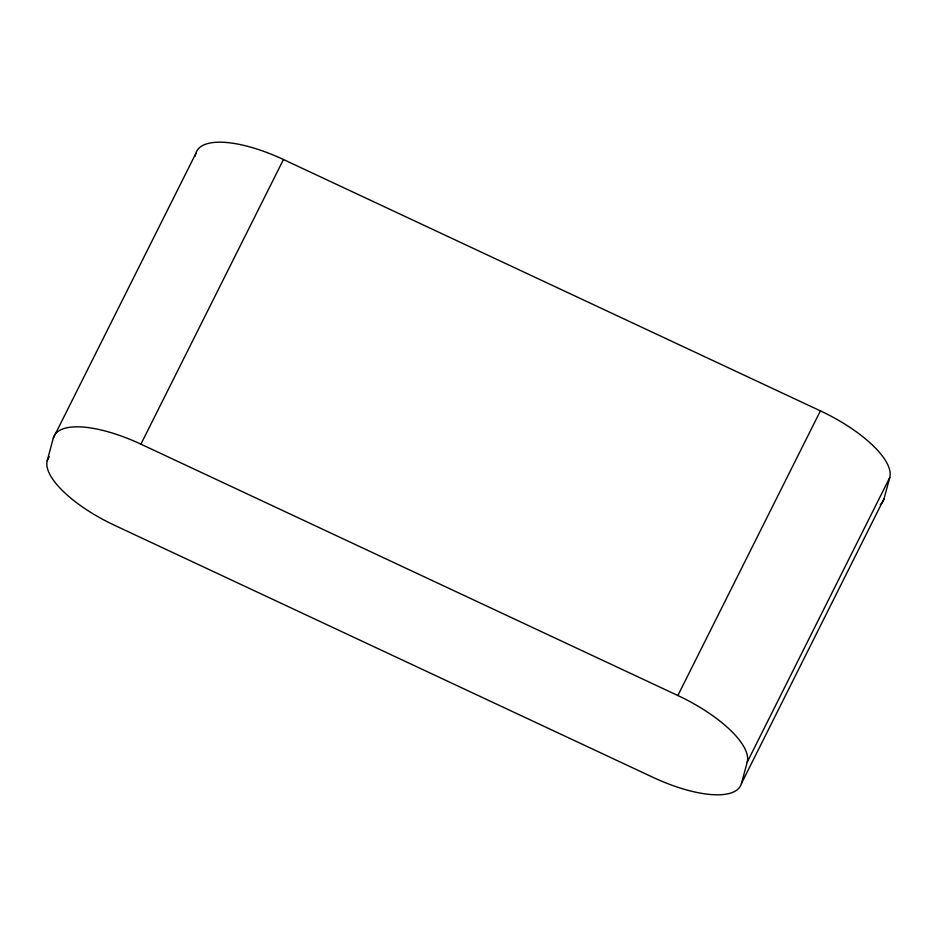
<?xml version="1.0" encoding="UTF-8"?>
<svg xmlns="http://www.w3.org/2000/svg" width="937" height="937" viewBox="0 0 937 937"><rect width="100%" height="100%" fill="white"/><g stroke="black" fill="none" stroke-linecap="round" stroke-linejoin="round"><path stroke-width="1.41" d="M47.237 460.629L53.304 438.094L195.856 153.445A87.703 31.577 26.6 0 1 283.454 159.513L820.402 410.874A85.794 30.886 26.6 0 1 889.752 477.519L884.024 498.765L741.483 783.414A88.746 31.952 26.6 0 1 652.843 777.277L114.49 525.27A83.206 29.949 26.6 0 1 47.237 460.629L49.204 456.717M195.095 156.268L195.856 153.445M741.483 783.414L747.199 762.168L889.752 477.519M53.304 438.094A87.703 31.577 26.6 0 1 140.913 444.161L283.454 159.513M747.199 762.168A85.794 30.886 26.6 0 0 677.861 695.523L820.402 410.874M140.913 444.161L677.861 695.523M884.024 498.765A88.746 31.952 26.6 0 1 880.288 504.68"/></g></svg>
